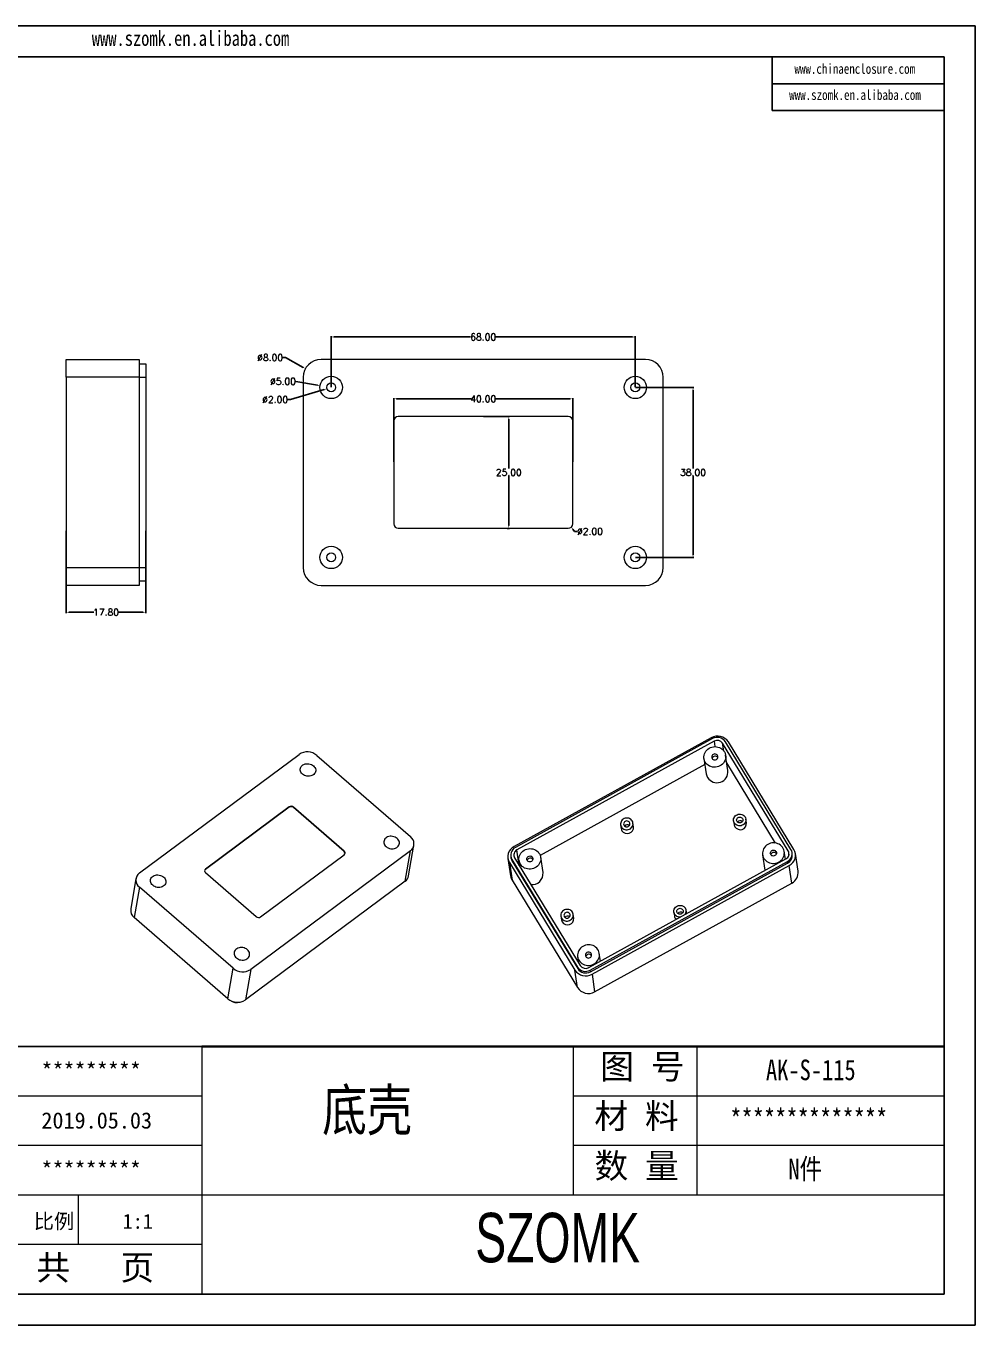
# Model space of a CAD drawing. Header units: inches. Extents: x 2300 to 3202, y 573 to 863.
# Drawn here: x 2989.9 to 3202, y 573 to 863.3 of the extents above; entities that cross this region are included whole.
import ezdxf

# ---------------------------------------------------------------- set-up
doc = ezdxf.new("R2010")
doc.units = ezdxf.units.IN
doc.layers.add('文字', color=81, linetype='Continuous')
doc.layers.add('粗实线', color=7, linetype='Continuous', lineweight=30)
doc.layers.add('细实线', color=3, linetype='Continuous', lineweight=9)
doc.styles.get("Standard").update_dxf_attribs({"font": 'txt', "bigfont": 'gbcbig.shx'})
doc.styles.add('宋体', font='', dxfattribs={"width": 0.8, "height": 3.5})
doc.styles.add('长仿宋', font='simsun.ttc', dxfattribs={"width": 0.7, "height": 4})
doc.styles.get('宋体').set_extended_font_data('SimSun')
doc.dimstyles.new('2', dxfattribs={"dimtxt": 1.5, "dimasz": 0.6, "dimexe": 0.18, "dimexo": 0.0625, "dimgap": 0.09, "dimtad": 0, "dimtih": 1, "dimtoh": 1, "dimzin": 0, "dimdsep": 46, "dimtxsty": 'Standard', "dimcen": 0, "dimadec": 0, "dimazin": 2, "dimtfac": 1, "dimtofl": 0, "dimtmove": 0, "dimatfit": 3, "dimfxl": 1, "dimtolj": 1, "dimtzin": 0, "dimarcsym": 0})

# ---------------------------------------------------------------- blocks, each defined once
blk = doc.blocks.new('*D197')
at = {"color": 0, "lineweight": -2}
for p, q in [((2998.88, 750.44), (2998.88, 732.09)), ((3016.68, 750.44), (3016.68, 732.09)), ((2999.48, 732.27), (3005.06, 732.27)), ((3016.08, 732.27), (3010.49, 732.27))]:
    blk.add_line(p, q, dxfattribs=at)
at = {"color": 0}
for points in [[(2999.48, 732.37), (2999.48, 732.17), (2998.88, 732.27)], [(3016.08, 732.37), (3016.08, 732.17), (3016.68, 732.27)]]:
    blk.add_solid(points, dxfattribs=at)
at = {"layer": 'Defpoints', "color": 0}
for p in [(2998.88, 750.5), (3016.68, 750.5), (3016.68, 732.27)]:
    blk.add_point(p, dxfattribs=at)
at = {"color": 0, "insert": (3007.78, 732.27), "char_height": 1.5, "attachment_point": 5}
blk.add_mtext('\\A1;17.80', dxfattribs=at)
blk = doc.blocks.new('*D199')
at = {"color": 0, "lineweight": -2}
for p, q in [((3058.1, 782.59), (3058.1, 793.98)), ((3058.7, 793.8), (3089.26, 793.8)), ((3125.5, 793.8), (3094.94, 793.8)), ((3126.1, 782.59), (3126.1, 793.98))]:
    blk.add_line(p, q, dxfattribs=at)
at = {"color": 0}
for points in [[(3058.7, 793.9), (3058.7, 793.7), (3058.1, 793.8)], [(3125.5, 793.9), (3125.5, 793.7), (3126.1, 793.8)]]:
    blk.add_solid(points, dxfattribs=at)
at = {"layer": 'Defpoints', "color": 0}
for p in [(3126.1, 793.8), (3058.1, 782.53), (3126.1, 782.53)]:
    blk.add_point(p, dxfattribs=at)
at = {"color": 0, "insert": (3092.1, 793.8), "char_height": 1.5, "attachment_point": 5}
blk.add_mtext('\\A1;68.00', dxfattribs=at)
blk = doc.blocks.new('*D200')
at = {"color": 0, "lineweight": -2}
for p, q in [((3126.17, 782.53), (3139.18, 782.53)), ((3139, 781.93), (3139, 764.37)), ((3139, 745.13), (3139, 762.69)), ((3126.17, 744.53), (3139.18, 744.53))]:
    blk.add_line(p, q, dxfattribs=at)
at = {"color": 0}
for points in [[(3138.9, 781.93), (3139.1, 781.93), (3139, 782.53)], [(3138.9, 745.13), (3139.1, 745.13), (3139, 744.53)]]:
    blk.add_solid(points, dxfattribs=at)
at = {"layer": 'Defpoints', "color": 0}
for p in [(3126.1, 782.53), (3126.1, 744.53), (3139, 744.53)]:
    blk.add_point(p, dxfattribs=at)
at = {"color": 0, "insert": (3139, 763.53), "char_height": 1.5, "attachment_point": 5}
blk.add_mtext('\\A1;38.00', dxfattribs=at)
blk = doc.blocks.new('*D201')
at = {"color": 0, "lineweight": -2}
for p, q in [((3092.17, 776.03), (3097.99, 776.03)), ((3097.81, 775.43), (3097.81, 764.37)), ((3097.81, 751.63), (3097.81, 762.69)), ((3097.44, 751.03), (3097.99, 751.03))]:
    blk.add_line(p, q, dxfattribs=at)
at = {"color": 0}
for points in [[(3097.71, 775.43), (3097.91, 775.43), (3097.81, 776.03)], [(3097.71, 751.63), (3097.91, 751.63), (3097.81, 751.03)]]:
    blk.add_solid(points, dxfattribs=at)
at = {"layer": 'Defpoints', "color": 0}
for p in [(3092.1, 776.03), (3097.81, 776.03), (3097.38, 751.03)]:
    blk.add_point(p, dxfattribs=at)
at = {"color": 0, "insert": (3097.81, 763.53), "char_height": 1.5, "attachment_point": 5}
blk.add_mtext('\\A1;25.00', dxfattribs=at)
blk = doc.blocks.new('*D202')
at = {"color": 0, "lineweight": -2}
for p, q in [((3072.1, 765.86), (3072.1, 780.16)), ((3072.7, 779.98), (3089.39, 779.98)), ((3111.5, 779.98), (3094.82, 779.98)), ((3112.1, 765.86), (3112.1, 780.16))]:
    blk.add_line(p, q, dxfattribs=at)
at = {"color": 0}
for points in [[(3072.7, 780.08), (3072.7, 779.88), (3072.1, 779.98)], [(3111.5, 780.08), (3111.5, 779.88), (3112.1, 779.98)]]:
    blk.add_solid(points, dxfattribs=at)
at = {"layer": 'Defpoints', "color": 0}
for p in [(3112.1, 779.98), (3072.1, 765.8), (3112.1, 765.8)]:
    blk.add_point(p, dxfattribs=at)
at = {"color": 0, "insert": (3092.1, 779.98), "char_height": 1.5, "attachment_point": 5}
blk.add_mtext('\\A1;40.00', dxfattribs=at)
blk = doc.blocks.new('*D203')
at = {"color": 0, "lineweight": -2}
blk.add_line((3050.17, 783.88), (3055.05, 783.05), dxfattribs=at)
at = {"color": 0}
blk.add_solid([(3055.06, 783.15), (3055.03, 782.95), (3055.64, 782.95)], dxfattribs=at)
at = {"layer": 'Defpoints', "color": 0}
for p in [(3055.64, 782.95), (3060.57, 782.11)]:
    blk.add_point(p, dxfattribs=at)
at = {"color": 0, "insert": (3047.33, 783.88), "char_height": 1.5, "attachment_point": 5}
blk.add_mtext('\\A1;∅5.00', dxfattribs=at)
blk = doc.blocks.new('*D204')
at = {"color": 0, "lineweight": -2}
for p, q in [((3047.3, 789.19), (3047.9, 789.19)), ((3047.9, 789.19), (3051.83, 787.01))]:
    blk.add_line(p, q, dxfattribs=at)
at = {"color": 0}
blk.add_solid([(3051.88, 787.1), (3051.78, 786.92), (3052.35, 786.72)], dxfattribs=at)
at = {"layer": 'Defpoints', "color": 0}
for p in [(3052.35, 786.72), (3059.35, 782.84)]:
    blk.add_point(p, dxfattribs=at)
at = {"color": 0, "insert": (3044.46, 789.19), "char_height": 1.5, "attachment_point": 5}
blk.add_mtext('\\A1;∅8.00', dxfattribs=at)
blk = doc.blocks.new('*D205')
at = {"color": 0, "lineweight": -2}
for p, q in [((3049.02, 779.8), (3056.57, 782.07)), ((3048.42, 779.8), (3049.02, 779.8))]:
    blk.add_line(p, q, dxfattribs=at)
at = {"color": 0}
blk.add_solid([(3056.54, 782.17), (3056.6, 781.97), (3057.15, 782.24)], dxfattribs=at)
at = {"layer": 'Defpoints', "color": 0}
for p in [(3057.15, 782.24), (3059.06, 782.82)]:
    blk.add_point(p, dxfattribs=at)
at = {"color": 0, "insert": (3045.58, 779.8), "char_height": 1.5, "attachment_point": 5}
blk.add_mtext('\\A1;∅2.00', dxfattribs=at)
blk = doc.blocks.new('*D206')
at = {"color": 0, "lineweight": -2}
for p, q in [((3112.52, 750.35), (3112.14, 750.81)), ((3113.12, 750.35), (3112.52, 750.35))]:
    blk.add_line(p, q, dxfattribs=at)
at = {"color": 0}
blk.add_solid([(3112.21, 750.87), (3112.06, 750.74), (3111.75, 751.27)], dxfattribs=at)
at = {"layer": 'Defpoints', "color": 0}
for p in [(3110.46, 752.8), (3111.75, 751.27)]:
    blk.add_point(p, dxfattribs=at)
at = {"color": 0, "insert": (3115.96, 750.35), "char_height": 1.5, "attachment_point": 5}
blk.add_mtext('\\A1;∅2.00', dxfattribs=at)

msp = doc.modelspace()

# ---------------------------------------------------------------- linework, layer by layer
for p, q in [((2791.397, 863.315), (3202.047, 863.315)), ((3202.047, 863.315), (3202.047, 572.957)), ((2802.023, 856.402), (3195.134, 856.402)), ((3156.727, 856.402), (3156.727, 844.4)), ((3195.134, 856.402), (3195.134, 579.87)), ((3156.727, 850.401), (3195.134, 850.401)), ((3156.727, 844.4), (3195.134, 844.4)), ((3029.215, 635.176), (2946.255, 635.176)), ((2802.023, 579.87), (3195.134, 579.87)), ((2791.397, 572.957), (3202.047, 572.957))]:
    msp.add_line(p, q)
at = {"color": 7, "linetype": 'Continuous', "lineweight": 15}
for p, q in [((2998.877, 788.782), (3015.177, 788.782)), ((2998.877, 784.782), (2998.877, 788.782)), ((3015.177, 788.782), (3015.177, 784.782)), ((3015.177, 787.782), (3016.677, 787.782)), ((3016.677, 787.782), (3016.677, 784.782)), ((3128.353, 788.782), (3055.853, 788.782)), ((3015.177, 784.782), (2998.877, 784.782)), ((2998.877, 784.782), (2998.877, 742.282)), ((3015.177, 784.782), (3015.177, 742.282)), ((3015.177, 784.782), (3016.677, 784.782)), ((3016.677, 784.782), (3016.677, 742.282)), ((3051.853, 784.782), (3051.853, 742.282)), ((3132.353, 742.282), (3132.353, 784.782)), ((3111.103, 776.032), (3073.103, 776.032)), ((3072.103, 775.032), (3072.103, 752.032)), ((3112.103, 752.032), (3112.103, 775.032)), ((3073.103, 751.032), (3111.103, 751.032)), ((2998.877, 742.282), (3015.177, 742.282)), ((2998.877, 738.282), (2998.877, 742.282)), ((3015.177, 742.282), (3015.177, 738.282)), ((3015.177, 742.282), (3016.677, 742.282)), ((3016.677, 742.282), (3016.677, 739.282)), ((3015.177, 738.282), (2998.877, 738.282)), ((3015.177, 739.282), (3016.677, 739.282)), ((3055.853, 738.282), (3128.353, 738.282)), ((3143.085, 704.225), (3098.999, 679.928)), ((3143.376, 704.019), (3099.29, 679.722)), ((3143.721, 703.453), (3099.635, 679.156)), ((3160.284, 678.946), (3145.626, 702.992)), ((3160.892, 679.281), (3146.234, 703.327)), ((3161.554, 679.256), (3146.897, 703.302)), ((3015.246, 673.998), (3050.944, 700.509)), ((3054.883, 700.264), (3075.805, 682.12)), ((3146.81, 696.867), (3146.295, 700.298)), ((3141.654, 698.209), (3104.842, 677.921)), ((3141.449, 699.571), (3141.965, 696.139)), ((3157.475, 680.696), (3146.546, 698.626)), ((3048.713, 688.675), (3030.002, 674.779)), ((3048.727, 688.758), (3030.017, 674.862)), ((3048.713, 688.675), (3048.727, 688.758)), ((3049.698, 688.613), (3049.712, 688.697)), ((3061.02, 678.794), (3049.698, 688.613)), ((3061.035, 678.878), (3049.712, 688.697)), ((3148.062, 685.631), (3148.188, 684.791)), ((3150.957, 685.207), (3150.83, 686.047)), ((3122.806, 684.751), (3122.932, 683.911)), ((3125.701, 684.327), (3125.575, 685.167)), ((3075.418, 673.38), (3076.595, 680.18)), ((3075.805, 678.95), (3040.107, 652.439)), ((3042.324, 664.19), (3061.035, 678.085)), ((3061.02, 678.794), (3061.035, 678.878)), ((3074.628, 672.15), (3075.805, 678.95)), ((3097.61, 677.249), (3098.197, 673.338)), ((3098.248, 677.713), (3098.302, 677.353)), ((3098.501, 677.019), (3113.159, 652.973)), ((3098.555, 676.66), (3098.501, 677.019)), ((3098.555, 676.66), (3113.213, 652.614)), ((3099.109, 677.355), (3113.767, 653.309)), ((3100.1, 676.782), (3100.31, 675.384)), ((3105.461, 674.079), (3104.946, 677.51)), ((3115.673, 652.847), (3159.758, 677.144)), ((3116.017, 652.281), (3160.103, 676.578)), ((3154.555, 678.071), (3155.07, 674.639)), ((3159.658, 677.088), (3159.401, 678.798)), ((3159.67, 677.095), (3159.652, 677.126)), ((3160.157, 676.218), (3160.103, 676.578)), ((3161.199, 678.227), (3161.145, 678.587)), ((3162.478, 674.42), (3161.891, 678.331)), ((3030.002, 674.779), (3030.017, 674.862)), ((3030.017, 674.07), (3041.339, 664.251)), ((3097.947, 676.324), (3112.605, 652.278)), ((3097.947, 676.324), (3098.534, 672.413)), ((3100.305, 675.421), (3100.292, 675.414)), ((3116.071, 651.922), (3160.157, 676.218)), ((3116.416, 651.356), (3160.502, 675.652)), ((3155.07, 674.639), (3155.082, 674.567)), ((3161.089, 671.741), (3160.502, 675.652)), ((3014.457, 672.768), (3013.28, 665.968)), ((3015.246, 670.827), (3014.069, 664.028)), ((3036.168, 652.684), (3015.246, 670.827)), ((3074.628, 672.15), (3038.93, 645.639)), ((3098.534, 672.413), (3113.192, 648.367)), ((3117.004, 647.445), (3161.089, 671.741)), ((3134.705, 665.231), (3134.831, 664.391)), ((3137.582, 664.922), (3137.474, 665.647)), ((3034.992, 645.884), (3014.069, 664.028)), ((3109.449, 664.351), (3109.575, 663.511)), ((3112.344, 663.927), (3112.218, 664.766)), ((3113.206, 655.282), (3113.416, 653.883)), ((3118.309, 654.3), (3118.052, 656.01)), ((3034.992, 645.884), (3036.168, 652.684)), ((3040.107, 652.439), (3038.93, 645.639)), ((3113.192, 648.367), (3112.605, 652.278)), ((3113.213, 652.614), (3113.159, 652.973)), ((3116.071, 651.922), (3116.017, 652.281)), ((3116.416, 651.356), (3117.004, 647.445))]:
    msp.add_line(p, q, dxfattribs=at)
at = {"color": 8, "linetype": 'Continuous', "lineweight": 15}
for p, q in [((3143.721, 703.453), (3143.903, 702.236)), ((3145.883, 701.28), (3145.626, 702.992)), ((3100.166, 675.62), (3099.635, 679.156)), ((3160.284, 678.946), (3160.427, 677.992))]:
    msp.add_line(p, q, dxfattribs=at)
at = {"color": 7, "linetype": 'Continuous', "lineweight": 15, "flags": 128}
for points in [[(3141.744, 698.761), (3141.597, 699.048), (3141.494, 699.353), (3141.437, 699.668), (3141.428, 699.989), (3141.466, 700.309), (3141.551, 700.621), (3141.681, 700.92), (3141.854, 701.2), (3142.066, 701.455), (3142.314, 701.681), (3142.592, 701.873), (3142.894, 702.026), (3143.216, 702.14), (3143.55, 702.21), (3143.891, 702.236), (3144.231, 702.217), (3144.565, 702.154), (3144.884, 702.047), (3145.185, 701.9), (3145.459, 701.714), (3145.703, 701.493), (3145.911, 701.243), (3146.079, 700.966), (3146.205, 700.67), (3146.285, 700.359), (3146.318, 700.04), (3146.303, 699.719), (3146.242, 699.403), (3146.134, 699.096), (3145.982, 698.806), (3145.789, 698.538), (3145.558, 698.297), (3145.295, 698.088), (3145.004, 697.914), (3144.691, 697.781), (3144.363, 697.689), (3144.024, 697.64), (3143.683, 697.637), (3143.345, 697.678), (3143.018, 697.763), (3142.707, 697.89), (3142.419, 698.057), (3142.159, 698.261), (3141.933, 698.497), (3141.744, 698.761)], [(3144.48, 700.27), (3144.37, 700.405), (3144.226, 700.508), (3144.058, 700.571), (3143.878, 700.592), (3143.696, 700.568), (3143.527, 700.5), (3143.382, 700.394), (3143.269, 700.257), (3143.198, 700.097), (3143.173, 699.927), (3143.196, 699.757), (3143.264, 699.599), (3143.374, 699.464), (3143.518, 699.361), (3143.686, 699.297), (3143.867, 699.277), (3144.048, 699.301), (3144.217, 699.369), (3144.363, 699.475), (3144.475, 699.612), (3144.546, 699.771), (3144.571, 699.942), (3144.549, 700.112), (3144.48, 700.27)], [(3051.682, 696.104), (3051.497, 696.292), (3051.349, 696.5), (3051.245, 696.722), (3051.186, 696.952), (3051.174, 697.184), (3051.21, 697.412), (3051.292, 697.628), (3051.418, 697.828), (3051.585, 698.006), (3051.788, 698.157), (3052.022, 698.277), (3052.281, 698.363), (3052.556, 698.412), (3052.842, 698.422), (3053.129, 698.395), (3053.41, 698.33), (3053.678, 698.229), (3053.925, 698.095), (3054.144, 697.932), (3054.33, 697.744), (3054.477, 697.536), (3054.582, 697.314), (3054.641, 697.084), (3054.653, 696.852), (3054.617, 696.625), (3054.535, 696.408), (3054.409, 696.208), (3054.241, 696.03), (3054.038, 695.879), (3053.804, 695.759), (3053.546, 695.673), (3053.27, 695.625), (3052.985, 695.614), (3052.698, 695.641), (3052.416, 695.706), (3052.149, 695.807), (3051.902, 695.941), (3051.682, 696.104)], [(3125.406, 685.629), (3125.259, 685.825), (3125.075, 685.992), (3124.861, 686.124), (3124.624, 686.216), (3124.373, 686.266), (3124.115, 686.27), (3123.86, 686.23), (3123.616, 686.147), (3123.391, 686.024), (3123.194, 685.864), (3123.031, 685.673), (3122.907, 685.458), (3122.827, 685.226), (3122.793, 684.984), (3122.807, 684.742), (3122.868, 684.508), (3122.974, 684.288), (3123.122, 684.092), (3123.305, 683.925), (3123.519, 683.793), (3123.756, 683.701), (3124.008, 683.652), (3124.266, 683.647), (3124.521, 683.687), (3124.765, 683.77), (3124.989, 683.894), (3125.187, 684.054), (3125.35, 684.244), (3125.474, 684.46), (3125.554, 684.692), (3125.587, 684.933), (3125.574, 685.175), (3125.513, 685.41), (3125.406, 685.629)], [(3124.798, 685.294), (3124.688, 685.429), (3124.545, 685.532), (3124.376, 685.596), (3124.196, 685.616), (3124.015, 685.592), (3123.845, 685.524), (3123.7, 685.418), (3123.588, 685.281), (3123.516, 685.122), (3123.491, 684.951), (3123.514, 684.781), (3123.582, 684.624), (3123.692, 684.488), (3123.836, 684.386), (3124.004, 684.322), (3124.185, 684.301), (3124.366, 684.325), (3124.535, 684.393), (3124.681, 684.499), (3124.793, 684.636), (3124.864, 684.796), (3124.889, 684.966), (3124.867, 685.136), (3124.798, 685.294)], [(3148.23, 685.169), (3148.124, 685.388), (3148.063, 685.623), (3148.049, 685.865), (3148.083, 686.106), (3148.163, 686.338), (3148.286, 686.553), (3148.45, 686.744), (3148.647, 686.904), (3148.871, 687.028), (3149.115, 687.111), (3149.371, 687.151), (3149.628, 687.146), (3149.88, 687.097), (3150.117, 687.004), (3150.331, 686.873), (3150.515, 686.706), (3150.662, 686.509), (3150.768, 686.29), (3150.829, 686.055), (3150.843, 685.813), (3150.809, 685.572), (3150.729, 685.34), (3150.606, 685.125), (3150.442, 684.934), (3150.245, 684.774), (3150.021, 684.65), (3149.777, 684.567), (3149.521, 684.527), (3149.264, 684.532), (3149.012, 684.581), (3148.775, 684.673), (3148.561, 684.805), (3148.377, 684.972), (3148.23, 685.169)], [(3148.838, 685.504), (3148.769, 685.662), (3148.747, 685.832), (3148.772, 686.002), (3148.843, 686.161), (3148.955, 686.299), (3149.101, 686.405), (3149.27, 686.472), (3149.451, 686.496), (3149.632, 686.476), (3149.8, 686.412), (3149.944, 686.309), (3150.054, 686.174), (3150.123, 686.016), (3150.145, 685.846), (3150.12, 685.676), (3150.049, 685.517), (3149.937, 685.379), (3149.791, 685.273), (3149.622, 685.206), (3149.441, 685.181), (3149.26, 685.202), (3149.092, 685.266), (3148.948, 685.369), (3148.838, 685.504)], [(3070.389, 679.881), (3070.609, 679.718), (3070.856, 679.584), (3071.123, 679.483), (3071.405, 679.418), (3071.692, 679.391), (3071.977, 679.402), (3072.253, 679.451), (3072.511, 679.536), (3072.745, 679.656), (3072.948, 679.807), (3073.115, 679.985), (3073.242, 680.185), (3073.324, 680.402), (3073.359, 680.629), (3073.348, 680.861), (3073.289, 681.091), (3073.184, 681.313), (3073.037, 681.521), (3072.851, 681.71), (3072.632, 681.873), (3072.385, 682.007), (3072.117, 682.107), (3071.836, 682.172), (3071.548, 682.2), (3071.263, 682.189), (3070.988, 682.14), (3070.729, 682.054), (3070.495, 681.934), (3070.292, 681.783), (3070.125, 681.606), (3069.999, 681.406), (3069.917, 681.189), (3069.881, 680.961), (3069.893, 680.729), (3069.952, 680.499), (3070.056, 680.277), (3070.203, 680.069), (3070.389, 679.881)], [(3100.395, 675.973), (3100.248, 676.26), (3100.145, 676.564), (3100.088, 676.88), (3100.079, 677.201), (3100.117, 677.52), (3100.202, 677.833), (3100.332, 678.132), (3100.505, 678.412), (3100.717, 678.667), (3100.965, 678.892), (3101.243, 679.084), (3101.545, 679.238), (3101.867, 679.351), (3102.201, 679.421), (3102.542, 679.447), (3102.882, 679.429), (3103.216, 679.365), (3103.535, 679.259), (3103.836, 679.111), (3104.11, 678.925), (3104.354, 678.705), (3104.562, 678.454), (3104.73, 678.178), (3104.856, 677.882), (3104.936, 677.571), (3104.969, 677.252), (3104.954, 676.931), (3104.893, 676.614), (3104.785, 676.308), (3104.633, 676.017), (3104.44, 675.749), (3104.209, 675.508), (3103.946, 675.299), (3103.655, 675.126), (3103.342, 674.992), (3103.014, 674.9), (3102.675, 674.852), (3102.334, 674.848), (3101.996, 674.889), (3101.669, 674.975), (3101.358, 675.102), (3101.07, 675.269), (3100.81, 675.473), (3100.584, 675.709), (3100.395, 675.973)], [(3154.85, 677.261), (3155.038, 676.997), (3155.265, 676.761), (3155.525, 676.557), (3155.813, 676.39), (3156.124, 676.263), (3156.451, 676.178), (3156.789, 676.137), (3157.13, 676.14), (3157.468, 676.189), (3157.797, 676.281), (3158.11, 676.414), (3158.401, 676.588), (3158.664, 676.797), (3158.894, 677.038), (3159.087, 677.306), (3159.239, 677.596), (3159.347, 677.903), (3159.409, 678.219), (3159.424, 678.54), (3159.391, 678.859), (3159.311, 679.17), (3159.185, 679.466), (3159.017, 679.743), (3158.809, 679.993), (3158.565, 680.214), (3158.29, 680.4), (3157.99, 680.547), (3157.67, 680.654), (3157.337, 680.717), (3156.997, 680.736), (3156.656, 680.71), (3156.322, 680.64), (3156, 680.526), (3155.697, 680.372), (3155.42, 680.181), (3155.172, 679.955), (3154.96, 679.7), (3154.787, 679.42), (3154.657, 679.121), (3154.572, 678.809), (3154.533, 678.489), (3154.543, 678.168), (3154.599, 677.853), (3154.702, 677.548), (3154.85, 677.261)], [(3101.915, 676.811), (3101.847, 676.969), (3101.824, 677.139), (3101.849, 677.309), (3101.92, 677.468), (3102.033, 677.606), (3102.178, 677.712), (3102.347, 677.779), (3102.529, 677.804), (3102.709, 677.783), (3102.877, 677.719), (3103.021, 677.616), (3103.131, 677.481), (3103.2, 677.323), (3103.222, 677.153), (3103.197, 676.983), (3103.126, 676.824), (3103.014, 676.686), (3102.868, 676.58), (3102.699, 676.513), (3102.518, 676.488), (3102.337, 676.509), (3102.169, 676.573), (3102.025, 676.676), (3101.915, 676.811)], [(3157.586, 678.769), (3157.655, 678.612), (3157.677, 678.442), (3157.652, 678.271), (3157.581, 678.112), (3157.468, 677.975), (3157.323, 677.869), (3157.154, 677.801), (3156.973, 677.777), (3156.792, 677.797), (3156.624, 677.861), (3156.48, 677.964), (3156.37, 678.099), (3156.301, 678.257), (3156.279, 678.427), (3156.304, 678.597), (3156.375, 678.757), (3156.487, 678.894), (3156.633, 679), (3156.802, 679.068), (3156.983, 679.092), (3157.164, 679.071), (3157.332, 679.007), (3157.476, 678.905), (3157.586, 678.769)], [(3018.2, 671.238), (3018.014, 671.426), (3017.867, 671.634), (3017.763, 671.856), (3017.704, 672.086), (3017.692, 672.318), (3017.728, 672.546), (3017.81, 672.763), (3017.936, 672.963), (3018.103, 673.14), (3018.306, 673.291), (3018.54, 673.411), (3018.799, 673.497), (3019.074, 673.546), (3019.359, 673.557), (3019.647, 673.529), (3019.928, 673.464), (3020.196, 673.364), (3020.443, 673.23), (3020.662, 673.067), (3020.848, 672.878), (3020.995, 672.67), (3021.099, 672.448), (3021.158, 672.218), (3021.17, 671.986), (3021.135, 671.759), (3021.053, 671.542), (3020.926, 671.342), (3020.759, 671.164), (3020.556, 671.013), (3020.322, 670.893), (3020.064, 670.808), (3019.788, 670.759), (3019.503, 670.748), (3019.216, 670.775), (3018.934, 670.84), (3018.666, 670.941), (3018.42, 671.075), (3018.2, 671.238)], [(3112.049, 665.229), (3111.902, 665.425), (3111.718, 665.592), (3111.504, 665.724), (3111.267, 665.816), (3111.016, 665.865), (3110.758, 665.87), (3110.503, 665.83), (3110.259, 665.747), (3110.034, 665.623), (3109.837, 665.464), (3109.674, 665.273), (3109.55, 665.058), (3109.47, 664.826), (3109.436, 664.584), (3109.45, 664.342), (3109.511, 664.108), (3109.617, 663.888), (3109.765, 663.692), (3109.949, 663.525), (3110.162, 663.393), (3110.399, 663.301), (3110.651, 663.252), (3110.909, 663.247), (3111.164, 663.287), (3111.408, 663.37), (3111.632, 663.494), (3111.83, 663.654), (3111.993, 663.844), (3112.117, 664.059), (3112.197, 664.292), (3112.23, 664.533), (3112.217, 664.775), (3112.156, 665.009), (3112.049, 665.229)], [(3111.441, 664.894), (3111.331, 665.029), (3111.188, 665.132), (3111.019, 665.196), (3110.839, 665.216), (3110.658, 665.192), (3110.488, 665.124), (3110.343, 665.018), (3110.231, 664.881), (3110.16, 664.722), (3110.134, 664.551), (3110.157, 664.381), (3110.225, 664.223), (3110.335, 664.088), (3110.479, 663.985), (3110.647, 663.922), (3110.828, 663.901), (3111.009, 663.925), (3111.178, 663.993), (3111.324, 664.099), (3111.436, 664.236), (3111.507, 664.395), (3111.532, 664.566), (3111.51, 664.736), (3111.441, 664.894)], [(3136.137, 664.126), (3135.907, 664.132), (3135.655, 664.181), (3135.418, 664.273), (3135.204, 664.405), (3135.02, 664.572), (3134.873, 664.769), (3134.767, 664.988), (3134.706, 665.223), (3134.692, 665.465), (3134.726, 665.706), (3134.806, 665.938), (3134.929, 666.153), (3135.093, 666.344), (3135.29, 666.504), (3135.514, 666.627), (3135.758, 666.711), (3136.014, 666.751), (3136.271, 666.746), (3136.523, 666.697), (3136.76, 666.604), (3136.974, 666.473), (3137.158, 666.306), (3137.305, 666.109), (3137.305, 666.109)], [(3136.697, 665.774), (3136.766, 665.616), (3136.788, 665.446), (3136.763, 665.276), (3136.692, 665.116), (3136.58, 664.979), (3136.434, 664.873), (3136.265, 664.806), (3136.084, 664.781), (3135.903, 664.802), (3135.735, 664.866), (3135.591, 664.969), (3135.481, 665.104), (3135.412, 665.262), (3135.39, 665.432), (3135.415, 665.602), (3135.486, 665.761), (3135.599, 665.899), (3135.744, 666.005), (3135.913, 666.072), (3136.094, 666.096), (3136.275, 666.076), (3136.443, 666.012), (3136.587, 665.909), (3136.697, 665.774)], [(3036.907, 655.015), (3037.126, 654.852), (3037.373, 654.718), (3037.641, 654.618), (3037.923, 654.553), (3038.21, 654.525), (3038.495, 654.536), (3038.771, 654.585), (3039.029, 654.671), (3039.263, 654.791), (3039.466, 654.942), (3039.633, 655.119), (3039.76, 655.319), (3039.842, 655.536), (3039.877, 655.764), (3039.865, 655.996), (3039.806, 656.226), (3039.702, 656.448), (3039.555, 656.656), (3039.369, 656.844), (3039.15, 657.007), (3038.903, 657.141), (3038.635, 657.242), (3038.353, 657.307), (3038.066, 657.334), (3037.781, 657.323), (3037.505, 657.274), (3037.247, 657.189), (3037.013, 657.069), (3036.81, 656.918), (3036.643, 656.74), (3036.516, 656.54), (3036.434, 656.323), (3036.399, 656.096), (3036.411, 655.864), (3036.47, 655.634), (3036.574, 655.412), (3036.721, 655.204), (3036.907, 655.015)], [(3113.501, 654.473), (3113.689, 654.209), (3113.916, 653.973), (3114.176, 653.769), (3114.464, 653.602), (3114.775, 653.475), (3115.102, 653.389), (3115.44, 653.348), (3115.781, 653.352), (3116.119, 653.4), (3116.448, 653.492), (3116.761, 653.626), (3117.052, 653.799), (3117.315, 654.008), (3117.545, 654.249), (3117.738, 654.517), (3117.89, 654.808), (3117.998, 655.114), (3118.06, 655.431), (3118.075, 655.752), (3118.042, 656.071), (3117.962, 656.382), (3117.836, 656.678), (3117.668, 656.954), (3117.46, 657.205), (3117.216, 657.425), (3116.941, 657.611), (3116.641, 657.759), (3116.321, 657.865), (3115.988, 657.929), (3115.648, 657.947), (3115.307, 657.921), (3114.973, 657.851), (3114.651, 657.738), (3114.348, 657.584), (3114.071, 657.392), (3113.823, 657.167), (3113.611, 656.912), (3113.438, 656.632), (3113.308, 656.333), (3113.223, 656.02), (3113.184, 655.701), (3113.194, 655.38), (3113.25, 655.064), (3113.353, 654.76), (3113.501, 654.473)], [(3115.021, 655.311), (3115.131, 655.176), (3115.275, 655.073), (3115.443, 655.009), (3115.624, 654.988), (3115.805, 655.013), (3115.974, 655.08), (3116.119, 655.186), (3116.232, 655.324), (3116.303, 655.483), (3116.328, 655.653), (3116.306, 655.823), (3116.237, 655.981), (3116.127, 656.116), (3115.983, 656.219), (3115.815, 656.283), (3115.634, 656.303), (3115.453, 656.279), (3115.284, 656.212), (3115.138, 656.106), (3115.026, 655.968), (3114.955, 655.809), (3114.93, 655.639), (3114.952, 655.469), (3115.021, 655.311)]]:
    msp.add_lwpolyline(points, dxfattribs=at)
at = {"color": 7, "linetype": 'Continuous', "lineweight": 15}
for centre, radius in [((3058.103, 782.532), 2.5), ((3126.103, 782.532), 2.5), ((3058.103, 782.532), 1), ((3126.103, 782.532), 1), ((3058.103, 744.532), 2.5), ((3126.103, 744.532), 2.5), ((3058.103, 744.532), 1), ((3126.103, 744.532), 1)]:
    msp.add_circle(centre, radius, dxfattribs=at)
for centre, radius, start, end in [((3055.853, 784.782), 4, 90, 180), ((3128.353, 784.782), 4, 0, 90), ((3073.103, 775.032), 1, 90, 180), ((3111.103, 775.032), 1, 0, 90), ((3073.103, 752.032), 1, 180, 270), ((3111.103, 752.032), 1, 270, 0), ((3055.853, 742.282), 4, 180, 270), ((3128.353, 742.282), 4, 270, 0), ((3144.501, 701.742), 2.859, 33.08257, 119.70381), ((3144.438, 702.158), 2.143, 33.04599, 119.74039), ((3144.429, 702.211), 1.429, 33.08257, 119.70381), ((3052.752, 697.781), 3.272, 49.35438, 123.52786), ((3143.952, 699.403), 0.714, 32.93845, 164.14064), ((3144.349, 696.648), 2.471, 212.23745, 5.07847), ((3144.113, 696.463), 2.173, 188.57579, 211.43457), ((3049.165, 687.993), 0.818, 49.35438, 123.52786), ((3049.179, 688.076), 0.818, 49.35438, 123.52786), ((3149.582, 684.931), 0.727, 51.31399, 145.7651), ((3124.158, 684.096), 1.24, 188.5607, 211.44966), ((3124.296, 684.198), 1.411, 212.07859, 5.23733), ((3124.327, 684.05), 0.728, 51.32427, 145.75482), ((3149.414, 684.976), 1.24, 188.5607, 211.44966), ((3149.55, 685.083), 1.412, 212.27784, 5.03808), ((3074.649, 680.535), 1.962, 306.0922, 53.89353), ((3100.173, 677.63), 2.581, 117.0446, 210.38606), ((3100.172, 677.998), 1.937, 117.08568, 210.34498), ((3060.685, 678.373), 0.538, 357.65458, 51.50058), ((3060.746, 678.482), 0.49, 306.0922, 53.89353), ((3100.143, 677.63), 1.861, 188.56952, 211.44084), ((3100.222, 678.007), 1.29, 117.0446, 210.38606), ((3102.603, 676.614), 0.715, 34.02504, 164.11964), ((3157.058, 677.903), 0.714, 32.93845, 164.14064), ((3159.171, 678.293), 1.29, 297.0446, 30.38606), ((3159.221, 678.302), 1.937, 297.08568, 30.34498), ((3159.242, 677.967), 1.974, 297.60917, 7.56481), ((3159.328, 677.951), 2.581, 297.0446, 30.38606), ((3016.402, 672.412), 1.962, 126.0922, 233.89353), ((3030.291, 674.375), 0.496, 125.55401, 163.9097), ((3030.306, 674.466), 0.49, 126.0922, 233.89353), ((3103.052, 673.827), 2.422, 262.16249, 5.96587), ((3159.871, 674.072), 2.63, 297.57588, 7.59811), ((3073.489, 673.75), 1.964, 305.4484, 349.14896), ((3100.653, 673.709), 2.484, 188.57914, 211.43123), ((3015.359, 665.683), 2.098, 172.19789, 232.0873), ((3136.225, 664.53), 0.727, 51.31399, 145.7651), ((3136.233, 665.46), 1.254, 325.32691, 31.1961), ((3041.872, 664.872), 0.818, 229.35438, 303.52786), ((3110.801, 663.695), 1.24, 188.5607, 211.44966), ((3110.939, 663.798), 1.411, 212.07859, 5.23733), ((3110.97, 663.65), 0.728, 51.32427, 145.75482), ((3136.076, 664.582), 1.26, 188.71671, 228.76384), ((3114.964, 654.089), 1.429, 213.08257, 299.70381), ((3115.709, 655.114), 0.714, 32.93845, 164.14064), ((3038.3, 655.166), 3.272, 229.35438, 303.52786), ((3115, 653.839), 2.859, 213.08257, 299.70381), ((3114.955, 654.142), 2.143, 213.04599, 299.74039), ((3115.009, 653.782), 2.143, 213.04599, 299.74039), ((3115.587, 649.928), 2.859, 213.08257, 299.70381), ((3037.123, 648.367), 3.272, 229.35438, 303.52786), ((3037.001, 647.577), 2.543, 233.09661, 287.27025)]:
    msp.add_arc(centre, radius, start, end, dxfattribs=at)
at = {"layer": '粗实线', "color": 7, "lineweight": 40}
msp.add_line((3195.134, 635.176), (3029.215, 635.176), dxfattribs=at)
at = {"layer": '细实线', "color": 7}
for p, q in [((3029.215, 635.176), (3029.215, 579.87)), ((3112.174, 635.176), (3112.174, 601.993)), ((3139.828, 635.176), (3139.828, 602.225)), ((3029.215, 624.115), (2946.255, 624.115)), ((3195.134, 624.115), (3112.174, 624.115)), ((3029.215, 613.054), (2946.255, 613.054)), ((3195.134, 613.054), (3112.174, 613.054)), ((3195.134, 601.993), (2946.255, 601.993)), ((3001.562, 601.993), (3001.562, 590.931)), ((3029.215, 590.931), (2946.255, 590.931))]:
    msp.add_line(p, q, dxfattribs=at)

# ---------------------------------------------------------------- texts
at = {"char_height": 3.63769, "width": 2067.48145, "attachment_point": 1}
for s, insert in [('{\\fSimHei|b0|i0|c134|p49;*********}', (2993.312, 631.569)), ('{\\fSimHei|b0|i0|c134|p49;201\\fSimHei|b0|i0|c0|p49;9\\fSimHei|b0|i0|c134|p49;.\\fSimHei|b0|i0|c0|p49;05\\fSimHei|b0|i0|c134|p49;.\\fSimHei|b0|i0|c0|p49;03}', (2993.312, 620.508)), ('{\\fSimHei|b0|i0|c134|p49;*********}', (2993.312, 609.447))]:
    msp.add_mtext(s, dxfattribs=dict(at, insert=insert))
at = {"layer": '文字', "color": 0, "attachment_point": 1, "style": '宋体'}
for s, insert, char_height, width in [('www.szomk.en.alibaba.com', (3004.588, 862.256), 3.37984, 59.38046), ('www.chinaenclosure.com', (3161.675, 854.882), 2.25322, 39.58698), ('www.szomk.en.alibaba.com', (3160.497, 849.047), 2.25322, 39.58698), ('{\\H1.111x;AK-S-115}', (3155.304, 632.287), 4.14798, 47.9553), ('底壳', (3056.066, 625.627), 9.2177, 117.84539), ('{\\H1.111x;**************}', (3147.325, 621.226), 4.14798, 47.9553), ('{\\H1.111x;N件}', (3160.322, 610.164), 4.14798, 47.9553)]:
    msp.add_mtext(s, dxfattribs=dict(at, insert=insert, char_height=char_height, width=width))
at = {"layer": '粗实线', "insert": (3090.321, 598.032), "char_height": 11.06128, "width": 124.0413, "attachment_point": 1, "style": '长仿宋'}
msp.add_mtext('{\\fSTXinwei|b0|i0|c134|p2;SZOMK}', dxfattribs=at)
at = {"layer": '细实线', "color": 7, "attachment_point": 1}
for s, insert, char_height, width in [('{\\fSimSun|b0|i0|c134|p54;图 号}', (3118.256, 633.497), 5.53064, 27.6532), ('{\\fSimSun|b0|i0|c134|p54;材 料   }', (3116.945, 622.436), 5.53064, 27.6532), ('{\\fSimSun|b0|i0|c134|p54;数 量}', (3116.972, 611.32), 5.53064, 24.98813), ('{\\fSimSun|b0|i0|c134|p54;比例}', (2991.606, 597.803), 3.31838, 14.56667), ('{\\fSimSun|b0|i0|c134|p54;1:1}', (3011.482, 597.803), 3.31838, 14.56667), ('{\\fSimSun|b0|i0|c134|p54; 共   页}', (2988.412, 588.56), 5.53064, 41.4798)]:
    msp.add_mtext(s, dxfattribs=dict(at, insert=insert, char_height=char_height, width=width))

# ---------------------------------------------------------------- dimensions: what is measured, and where the dimension line sits
for base, p1, p2, picture, middle in [((3126.103, 793.795), (3058.103, 782.532), (3126.103, 782.532), '*D199', (3092.103, 793.795)), ((3112.103, 779.983), (3072.103, 765.801), (3112.103, 765.801), '*D202', (3092.103, 779.983)), ((3016.677, 732.268), (2998.877, 750.502), (3016.677, 750.502), '*D197', (3007.777, 732.268))]:
    dim = msp.add_linear_dim(base=base, p1=p1, p2=p2, dimstyle='2')
    dim.commit()
    dim.dimension.update_dxf_attribs({"geometry": picture, "text_midpoint": middle})
for p1, p2, picture, middle in [((3059.352, 782.844), (3052.353, 786.719), '*D204', (3044.457, 789.185)), ((3060.567, 782.112), (3055.638, 782.951), '*D203', (3050.174, 783.881)), ((3059.06, 782.82), (3057.145, 782.243), '*D205', (3045.585, 779.796))]:
    dim = msp.add_diameter_dim_2p(p1=p1, p2=p2, dimstyle='2')
    dim.commit()
    dim.dimension.update_dxf_attribs({"geometry": picture, "text_midpoint": middle, "dimtype": 163})
for base, p1, p2, picture, middle in [((3139.003, 744.532), (3126.103, 782.532), (3126.103, 744.532), '*D200', (3139.003, 763.532)), ((3097.814, 776.032), (3097.376, 751.032), (3092.103, 776.032), '*D201', (3097.814, 763.532))]:
    dim = msp.add_linear_dim(base=base, p1=p1, p2=p2, angle=90, dimstyle='2')
    dim.commit()
    dim.dimension.update_dxf_attribs({"geometry": picture, "text_midpoint": middle})
dim = msp.add_diameter_dim_2p(p1=(3110.458, 752.796), p2=(3111.748, 751.268), dimstyle='2')
dim.commit()
dim.dimension.update_dxf_attribs({"geometry": '*D206', "text_midpoint": (3115.962, 750.351)})

doc.saveas('drawing.dxf')
